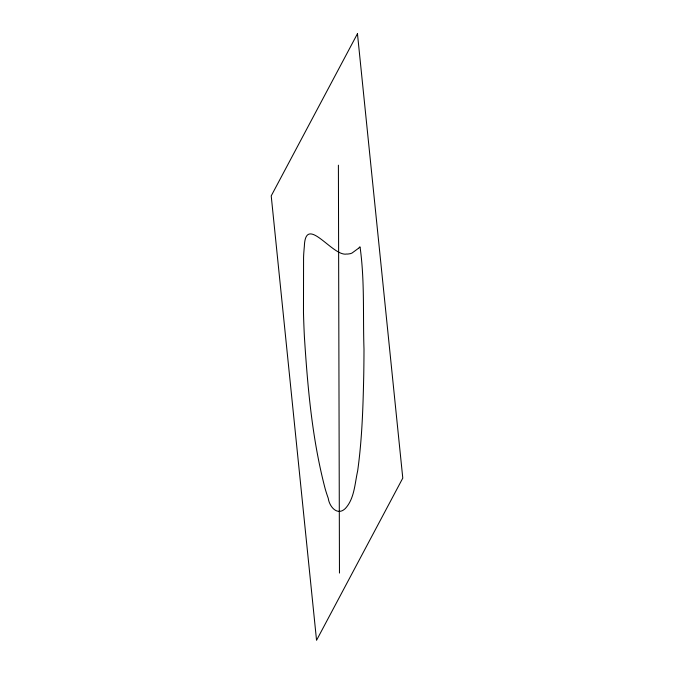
<?xml version="1.0" encoding="UTF-8"?>
<svg xmlns="http://www.w3.org/2000/svg" width="674" height="674" viewBox="0 0 674 674"><rect width="100%" height="100%" fill="white"/><g stroke="black" fill="none" stroke-linecap="round" stroke-linejoin="round"><path stroke-width="1.01" d="M359.899 247.046L358.678 248.125M358.509 248.276L352.114 252.977A137.353 34.231 -88.8 0 1 350.168 253.702L347.894 254.039A196.058 48.865 -88.8 0 1 346.621 254.022C332.602 256.861 305.474 213.329 304.353 246.339A61.671 15.367 -88.8 0 0 304.151 248.47L303.78 253.079A31.686 7.894 -88.8 0 0 303.57 257.721L303.477 312.567A264.292 65.867 -88.8 0 0 304.404 336.907C307.689 387.997 312.205 439.49 325.264 489.13A167.556 41.763 -88.8 0 0 328.246 498.271C329.316 506.503 337.227 516.259 345.223 508.626C354.516 498.693 354.777 483.561 357.65 470.974C362.098 439.111 363.067 406.885 363.749 374.769A449.819 112.103 -88.8 0 0 363.994 349.098C362.856 315.449 364.769 281.471 360.194 248.007A2.022 0.505 -88.8 0 0 359.908 246.979M338.399 165.189L339.469 573.069M357.456 33.7L271.218 195.89L316.544 640.3L402.782 478.11L357.456 33.7"/></g></svg>
